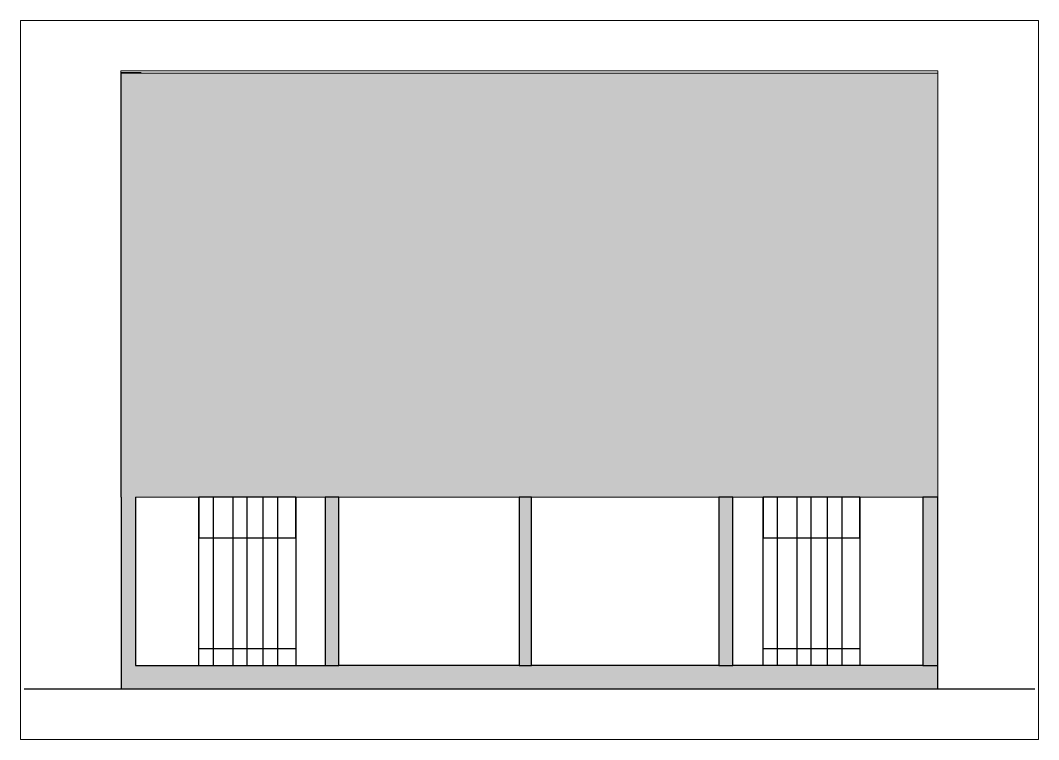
# Paper-space layout 'Layout2' of a CAD drawing. Header units: millimetres. Extents: x 30 to 267, y 21 to 189.
# The model-space entities are those that its viewports show. They can reach past a viewport. Long polylines and large blocks are cut down to what shows.
import ezdxf

# ---------------------------------------------------------------- set-up
doc = ezdxf.new("R2010")
doc.units = ezdxf.units.MM
doc.layers.get('0').update_dxf_attribs({"color": 250, "lineweight": 25})
for name, color, linetype, lineweight in [('A-BAS-___-___-EXI', 250, 'Continuous', 25), ('A-COB-___-___-EXI', 250, 'Continuous', 13), ('A-POR-___-___-EXI', 250, 'Continuous', 25)]:
    doc.layers.add(name, color=color, linetype=linetype, lineweight=lineweight)

msp = doc.modelspace()

# ---------------------------------------------------------------- hatches: boundary and pattern name
at = {"layer": 'A-BAS-___-___-EXI', "true_color": 0xcb9898}
msp.add_hatch(color=253, dxfattribs=at).paths.add_polyline_path([(52521, -296), (60798, -296), (60798, -51), (52371, -51), (52371, -296)])
at = {"layer": 'A-COB-___-___-EXI'}
h = msp.add_hatch(dxfattribs=at)
h.set_pattern_fill('FP_1', color=256, style=0, pattern_type=2)
h.set_pattern_definition([(286.406, (68174.73, 1441.176), (262.01778, -738.94686), [9.443, -934.851]), (0, (68160.06, 1432.12), (0, 150.975), [17.335, -249.364]), (276.245, (68168.061, 1517.418), (266.6596277, -2415.2502256), [85.81, -17076.176]), (0, (67956.04, 1443.44), (0, 150.975), [46.672, -220.027]), (0, (67956.04, 1432.12), (0, 150.975), [45.339, -221.361]), (297.922, (68152.06, 1447.215), (259.410906, -439.163737), [17.087, -1691.568]), (318.634, (68140.058, 1457.783), (523.085317, -443.834954), [15.991, -3182.285]), (332.575, (68124.056, 1466.087), (2921.851726, -1503.5809814), [18.028, -3587.599]), (348.701, (68101.386, 1470.616), (793.6642928, -149.6942364), [23.118, -4600.388]), (355.377, (68089.385, 1481.184), (259.49737, 0.58466), [18.73, -1854.265]), (348.219, (68108.054, 1479.675), (2927.764417, -602.6822777), [25.882, -5150.449]), (335.636, (68133.39, 1474.39), (1037.457037, -439.63054), [21.958, -1441.912]), (320.532, (68153.393, 1465.332), (2391.132219, -1955.130924), [19.001, -3781.228]), (83.755, (68001.374, 1432.117), (1600.22338305, 14644.8937154), [85.81, -17076.176]), (83.054, (68010.708, 1366.444), (266.87963, 2266.114209), [66.16, -4344.479]), (276.946, (68160.06, 1432.117), (266.5157456, -2112.152222), [66.16, -4344.479]), (0, (68078.72, 1470.62), (0, 150.975), [22.669, -244.03]), (13.406, (68053.38, 1464.577), (1873.3589274, 454.4498683), [26.046, -5183.205]), (26.998, (68040.045, 1457.783), (281.008368, 158.265824), [14.966, -2978.218]), (38.397, (68026.71, 1447.215), (554.464313, 469.60996), [17.015, -1684.484]), (62.078, (68018.71, 1432.117), (540.699, 1070.578833), [17.087, -1691.568]), (0, (68001.37, 1432.12), (0, 150.975), [17.335, -249.364]), (73.594, (68001.374, 1432.117), (4.69043, 166.89965), [9.443, -934.851]), (61.1, (68004.041, 1441.176), (1071.609008, 1971.411966), [13.796, -2745.432]), (39.468, (68010.708, 1453.254), (542.568257, 460.474501), [19.001, -3781.228]), (24.364, (68025.377, 1465.332), (296.045155, 164.2629), [21.958, -1441.912]), (11.781, (68045.379, 1474.39), (2139.5269598, 454.176451), [25.882, -5150.449]), (4.623, (68070.716, 1479.675), (1607.403039, 151.546199), [18.73, -1854.265]), (298.9, (68168.061, 1453.254), (261.876792, -444.193394), [13.796, -2745.432]), (0, (68176.06, 1443.44), (0, 150.975), [46.672, -220.027]), (0, (68177.4, 1432.12), (0, 150.975), [45.339, -221.361])])
h.paths.add_polyline_path([(52368, 1685), (60798, 1685), (60798, 6060), (52368, 6060)])
at = {"layer": 'A-POR-___-___-EXI', "true_color": 0xc19a82}
h = msp.add_hatch(color=33, dxfattribs=at)
h.paths.add_polyline_path([(60798, -51), (60798, 1685), (60643, 1685), (60643, -51)])
h.paths.add_polyline_path([(52521, -51), (52521, 1685), (52371, 1685), (52371, -51)])
h.paths.add_polyline_path([(54476, -51), (54618, -51), (54618, 1685), (54476, 1685)])
h.paths.add_polyline_path([(58682, -51), (58682, 1685), (58536, 1685), (58536, -51)])
h.paths.add_polyline_path([(56478, -51), (56605, -51), (56605, 1685), (56478, 1685)])

# ---------------------------------------------------------------- linework, layer by layer
at = {"layer": 'A-BAS-___-___-EXI'}
for p, q in [((52371, -51), (52371, -296)), ((52521, -51), (54476, -51)), ((56478, -51), (54618, -51)), ((58536, -51), (56605, -51)), ((60643, -51), (58682, -51)), ((60798, -296), (60798, -51))]:
    msp.add_line(p, q, dxfattribs=at)
msp.add_lwpolyline([(61798, -296), (60798, -296), (52371, -296), (51371, -296)], dxfattribs=at)
at = {"layer": 'A-COB-___-___-EXI'}
for p, q in [((60798, 6085), (52368, 6085)), ((52368, 6085), (52368, 1685)), ((60798, 6060), (52368, 6060)), ((52578, 6069), (52371, 6069)), ((52371, 6069), (52371, 1685)), ((60798, 1685), (60798, 6085)), ((52521, 1685), (54476, 1685)), ((54618, 1685), (56478, 1685)), ((56605, 1685), (58536, 1685)), ((58682, 1685), (60643, 1685))]:
    msp.add_line(p, q, dxfattribs=at)
at = {"layer": 'A-POR-___-___-EXI'}
for p, q in [((52371, 1685), (52371, -51)), ((52521, 1685), (52521, -51)), ((53174, -51), (53174, 1685)), ((53324, -51), (53324, 1685)), ((53523, 1685), (53523, -51)), ((53668, 1685), (53668, -51)), ((53838, -51), (53838, 1685)), ((53988, -51), (53988, 1685)), ((54173, 1685), (54173, -51)), ((58994, -51), (58994, 1685)), ((59144, -51), (59144, 1685)), ((59343, 1685), (59343, -51)), ((59488, 1685), (59488, -51)), ((59658, -51), (59658, 1685)), ((59808, -51), (59808, 1685)), ((59993, 1685), (59993, -51)), ((53179, 125), (54178, 125)), ((58999, 125), (59998, 125))]:
    msp.add_line(p, q, dxfattribs=at)
for points in [[(54173, 1265), (54173, 1685), (53174, 1685), (53174, 1265)], [(54618, 1685), (54476, 1685), (54476, -51), (54618, -51)], [(56605, 1685), (56478, 1685), (56478, -51), (56605, -51)], [(58682, -51), (58682, 1685), (58536, 1685), (58536, -51)], [(59993, 1265), (59993, 1685), (58994, 1685), (58994, 1265)], [(60798, 1685), (60643, 1685), (60643, -51), (60798, -51)]]:
    msp.add_lwpolyline(points, close=True, dxfattribs=at)

psp = doc.layouts.new('Layout2')

# ---------------------------------------------------------------- viewports
at = {"layer": '0'}
psp.add_viewport(center=(148.5, 104.94), size=(237.6, 167.9109), view_center_point=(56584.41, 2894.56), view_height=7422.8052, dxfattribs=at)

doc.saveas('drawing.dxf')
